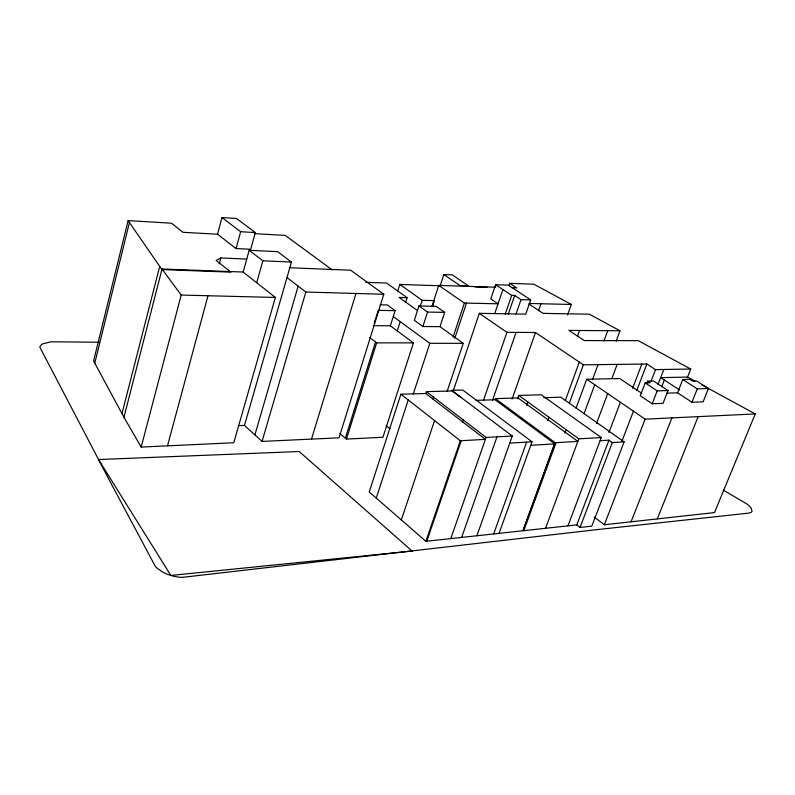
<?xml version="1.0" encoding="UTF-8"?>
<svg xmlns="http://www.w3.org/2000/svg" width="795" height="795" viewBox="0 0 795 795"><rect width="100%" height="100%" fill="white"/><g stroke="black" fill="none" stroke-linecap="round" stroke-linejoin="round"><path stroke-width="1.19" d="M217.522 234.217L221.984 217.562L236.562 218.496L255.314 232.557L250.683 249.282L236.045 248.567L217.522 234.217L182.939 232.299L171.501 223.206L128.124 220.622L93.581 360.96L123.941 417.266L141.172 447.078L233.8 442.745L275.368 297.449L243.151 272.039L162.051 268.998L123.941 417.266M94.774 363.176L129.446 222.54M121.963 413.609L159.706 266.385M141.172 447.078L181.19 295.064L162.051 268.998M167.487 445.846L207.982 295.75M219.241 263.91L220.851 257.938L246.738 259.081M236.045 248.567L240.656 231.723L221.984 217.562M243.151 272.039L249.163 250.286L277.644 251.667L291.437 262.042L244.472 425.404L262.052 441.414L339.038 437.816L383.816 294.259L350.665 270.221L289.32 267.726M256.705 282.732L262.857 260.8L249.163 250.286M254.897 434.895L298.155 286.14M262.052 441.414L305.837 292.033L286.975 277.574M311.511 439.098L355.971 293.464M374.197 323.287L378.231 310.358L395.145 310.646L390.355 325.801L413.42 342.874L382.952 437.25L346.431 439.098L339.743 433.434M345.358 438.184L375.518 342.009M346.431 439.098L376.641 342.864L369.645 337.547M397.599 291.467L399.815 284.431L440.162 285.793L443.809 274.553L452.266 274.891L468.315 285.763L459.838 285.475L443.809 274.553M405.619 302.368L407.11 297.668L386.519 283.01L365.74 282.334M397.232 331.048L400.223 321.647M439.993 326.666L444.683 312.365L436.087 306.323L418.965 305.966L414.344 320.345L422.87 326.516L439.993 326.666L463.247 343.311L447.148 391.378M420.307 306.164L422.195 300.311L399.815 284.431M400.889 394.221L460.315 440.738L485.397 439.367L425.782 393.535L400.889 394.221L369.228 491.966L425.882 541.306L576.782 524.899L580.042 527.433L591.818 526.141L624.125 441.871L560.773 397.172L543.77 397.719M422.87 326.516L427.541 312.077L418.965 305.966M431.894 306.532L438.741 285.415L495.822 287.243M432.49 306.512L434.408 300.619L422.195 300.311M376.244 498.077L408.233 399.974M413.261 393.992L429.827 343.311L393.396 316.649M425.752 393.604L426.408 391.647L452.434 390.951L512.288 436.028L476.881 535.76M453.061 337.14L464.379 303.054L498.048 303.809L490.783 298.92L495.573 284.729L508.253 285.147L530.692 299.884L525.733 314.124L479.325 313.339L453.319 390.643M432.858 399.07L433.514 397.093M454.77 338.322L466.486 303.104M401.336 519.93L434.557 420.575M494.868 313.141L502.887 289.569M508.959 285.683L509.754 283.328L533.882 284.213L571.317 304.455L567.56 314.969M462.68 421.996L463.356 419.998M425.882 541.306L460.315 440.738M426.796 541.206L461.239 440.688M505.232 314.154L511.672 295.382L514.703 295.462L521.023 299.635L530.692 299.884M508.263 314.204L514.703 295.462M483.449 400.432L506.932 332.33L535.492 332.509L583.361 364.835L646.872 364.011L655.517 369.625L690.716 369.039L687.317 377.685M516.074 313.955L521.023 299.635M492.572 400.133L516.074 332.38M495.235 399.17L495.414 398.653L517.972 397.937L577.856 441.394L555.218 442.726L495.414 398.653M450.815 538.593L486.083 437.429L512.288 436.028M538.533 310.726L540.978 303.76M461.647 537.42L496.964 436.843M507.588 408.272L507.767 407.755M512.089 399.07L535.492 332.509M517.664 398.792L518.847 395.453L541.256 394.777L601.268 437.558L567.958 525.863M526.767 405.4L527.959 402.051M493.655 533.932L526.618 442.139M499.061 533.346L532.054 441.831L462.769 390.047L451.49 390.345L460.981 397.5M577.448 336.275L579.555 330.481M547.755 420.605L548.967 417.256M565.285 400.601L579.326 362.113M554.97 442.537L522.981 530.752L555.218 442.726M569.389 402.986L583.361 364.835M523.806 530.663L556.053 442.676M564.947 433.056L566.179 429.707M576.057 408.183L586.71 379.255L619.702 378.539L641.774 393.296M603.912 341.065L607.738 330.69M592.464 379.702L598.029 364.647M583.997 413.788L594.759 384.75M545.549 528.297L578.81 438.84L601.268 437.558M616.115 341.204L619.991 330.79L589.294 314.174L543.084 313.369L529.072 304.117M611.951 378.291L617.149 364.398M596.449 423.616L607.708 393.595M608.96 432.45L620.398 402.26M576.782 524.899L608.93 440.172L612.329 442.586L624.125 441.871M632.611 388.288L641.823 364.08M580.042 527.433L612.329 442.586M636.785 390.444L646.872 364.011M621.948 441.195L633.436 411.174M647.627 381.133L650.131 382.783L645.172 382.912L640.253 395.761L652.208 403.781L663.05 403.373L668.048 390.544L653.51 380.994L647.627 381.133L646.802 383.26M651.085 381.153L655.517 369.625M658.021 384.522L663.835 369.486M604.329 524.76L645.133 419.154L755.25 413.937L714.486 512.586L604.329 524.76L594.143 516.969M652.208 403.781L657.207 390.862L668.048 390.544M661.679 386.927L664.342 380.04M677.559 392.829L682.776 379.513L689.961 379.344L692.892 381.232L696.877 381.133L708.424 388.526L703.118 401.833L691.958 402.26L677.559 392.829L666.697 393.177M631.061 521.798L671.894 417.892M691.958 402.26L697.275 388.854L708.424 388.526M657.296 518.906L698.129 416.65M220.851 257.938L216.151 260.422L230.858 272.138L161.902 269.565L128.124 220.622M600.086 440.698L608.93 440.172M530.802 445.289L554.811 443.858L495.027 399.756L476.006 400.362M509.774 443.103L532.054 441.831M238.361 425.643L244.472 425.404M376.641 342.864L413.42 342.874M429.827 343.311L463.247 343.311M619.991 330.79L568.892 330.392L584.305 340.568L638.246 340.658L690.716 369.039M373.461 325.642L390.355 325.801M99.405 342.238L50.88 341.8L42.632 343.907A28.252 10.762 13 0 0 41.509 344.672L40.227 346.143A24.764 9.431 13 0 0 39.82 347.137L108.15 477.944L155.373 566.457A20.571 10.077 14.4 0 0 156.595 567.739L162.13 571.764A22.826 11.17 14.4 0 0 164.843 573.165L166.284 573.801A22.081 10.812 14.4 0 0 168.53 574.676L172.436 575.898A22.628 11.07 14.4 0 0 174.84 576.474L176.45 576.782A25.241 12.332 14.4 0 0 178.05 577.031A21.465 10.514 14.4 0 0 179.64 577.22A25.569 12.491 14.4 0 0 181.985 577.399L593.935 529.967L748.969 513.083L751.265 512.219A15.383 5.307 22.6 0 0 751.722 511.761L751.832 511.592A20.65 7.125 22.5 0 0 752.07 511.046L750.947 507.717A14.389 4.959 22.6 0 0 750.261 506.892A14.558 5.018 22.6 0 0 749.715 506.335A17.391 6.002 22.6 0 0 748.443 505.193A17.112 5.903 22.6 0 0 746.545 503.762L723.331 490.137M427.541 312.077L444.683 312.365M380.05 304.793L387.284 304.942L395.145 310.646M529.241 303.481L571.317 304.455M407.11 297.668L399.189 297.469L417.335 310.457M181.19 295.064L275.368 297.449M305.837 292.033L383.816 294.259M511.821 287.75L516.75 287.909L509.754 283.328M475.092 286.975L487.216 287.392M262.857 260.8L291.437 262.042M254.668 233.66L285.266 235.399L332.24 269.912M240.656 231.723L255.314 232.557M695.108 381.173L687.566 377.059L660.675 377.645L679.606 389.987M701.578 384.701L755.25 413.937M682.776 379.513L697.275 388.854M645.172 382.912L657.207 390.862M495.573 284.729L511.672 295.382M586.71 379.255L645.133 419.154M438.741 285.415L464.379 303.054M479.325 313.339L506.932 332.33M518.847 395.453L578.81 438.84M426.408 391.647L486.083 437.429M386.161 425.673L389.947 428.743M412.098 551.054L170.865 575.451L98.501 459.54L299.188 451.52L412.098 551.054"/></g></svg>
